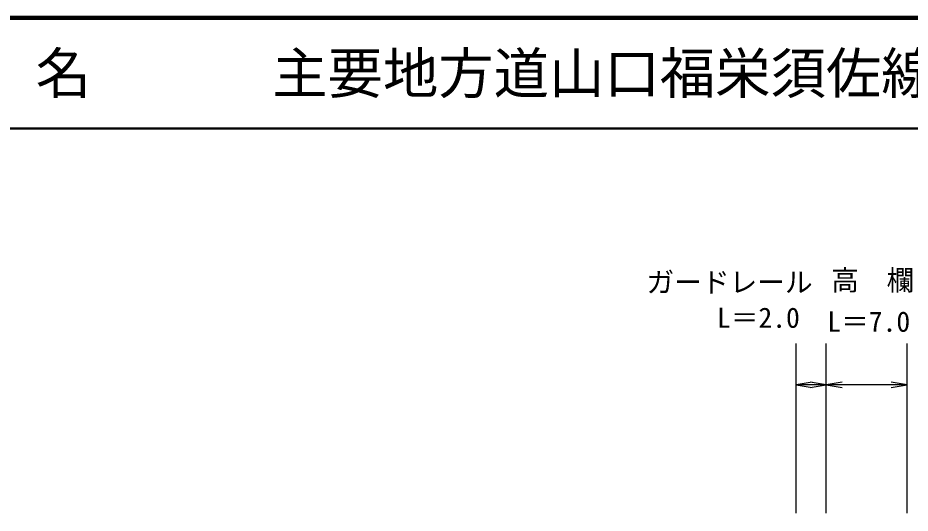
# Model space of a CAD drawing. Units: millimetres, scale not verified. Extents: x 40000 to 680000, y 20000 to 380000.
# Drawn here: x 193758 to 274351, y 335297 to 380000 of the extents above; entities that cross this region are included whole.
import ezdxf
from ezdxf.enums import TextEntityAlignment as Align

# ---------------------------------------------------------------- set-up
doc = ezdxf.new("R2010")
doc.units = ezdxf.units.MM
doc.header["$LTSCALE"] = 1000
for name, color, linetype, lineweight in [('M-STR-STR3', 7, 'Continuous', 25), ('M-TTL', 2, 'Continuous', 140), ('M-TTL-LINE', 7, 'Continuous', 50), ('M-TTL-TXT', 7, 'Continuous', 13)]:
    doc.layers.add(name, color=color, linetype=linetype, lineweight=lineweight)
doc.styles.add('ＭＳ ゴシック', font='')
doc.styles.get('ＭＳ ゴシック').set_extended_font_data('MS Gothic')

# ---------------------------------------------------------------- blocks, each defined once
blk = doc.blocks.new('open_arrow')
at = {"color": 0, "linetype": 'Continuous', "lineweight": -2}
blk.add_lwpolyline([(7.5, 1.25), (0, 0), (7.5, -1.25)], dxfattribs=at)

msp = doc.modelspace()

# ---------------------------------------------------------------- linework, layer by layer
at = {"layer": 'M-STR-STR3'}
for p, q in [((264065, 335297), (264065, 350617)), ((266774, 335297), (266774, 350617)), ((274092, 335297), (274092, 350617)), ((266774, 346892), (264065, 346892)), ((274092, 346892), (266774, 346892))]:
    msp.add_line(p, q, dxfattribs=at)
at = {"layer": 'M-TTL'}
msp.add_line((680000, 380000), (40000, 380000), dxfattribs=at)
at = {"layer": 'M-TTL-LINE'}
msp.add_line((40000, 370000), (680000, 370000), dxfattribs=at)

# ---------------------------------------------------------------- block references
at = {"layer": 'M-STR-STR3', "xscale": 193, "yscale": 193}
for p in [(264065, 346892), (266774, 346892)]:
    msp.add_blockref('open_arrow', p, dxfattribs=at)
at = {"layer": 'M-STR-STR3', "xscale": 193, "yscale": 193, "rotation": 180}
for p in [(266774, 346892), (274092, 346892)]:
    msp.add_blockref('open_arrow', p, dxfattribs=at)

# ---------------------------------------------------------------- texts
at = {"layer": 'M-STR-STR3', "style": 'ＭＳ ゴシック'}
for s, p in [('ガードレール', (250539, 354677)), ('高\u3000欄', (267221, 354859)), ('L＝2.0', (256899, 351473)), ('L＝7.0', (266865, 351117))]:
    msp.add_text(s, height=1833, dxfattribs=at).set_placement(p, align=Align.BOTTOM_LEFT)
at = {"layer": 'M-TTL-TXT', "style": 'ＭＳ ゴシック'}
for s, p in [('路 線 名', (180380, 375000)), ('主要地方道山口福栄須佐線', (216734, 375000))]:
    msp.add_text(s, height=3666, dxfattribs=at).set_placement(p, align=Align.MIDDLE_LEFT)

doc.saveas('drawing.dxf')
